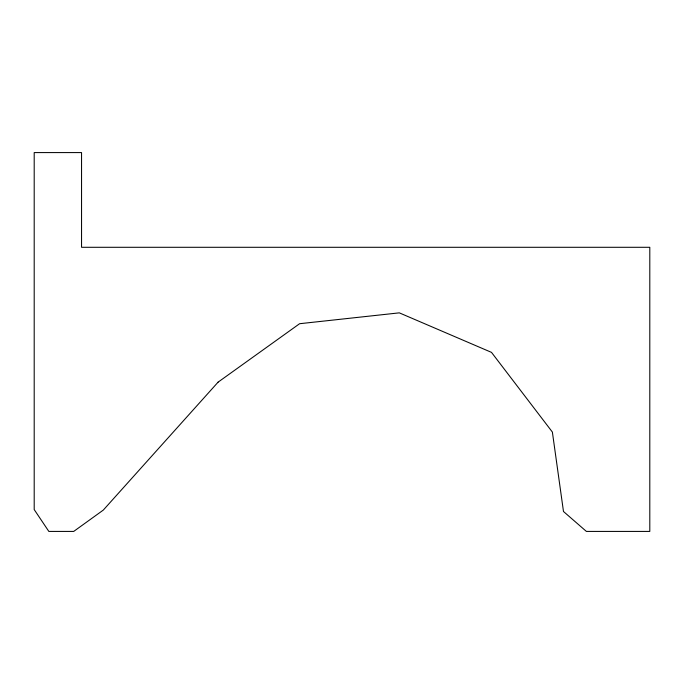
<?xml version="1.0" encoding="UTF-8"?>
<svg xmlns="http://www.w3.org/2000/svg" width="684" height="684" viewBox="0 0 684 684"><rect width="100%" height="100%" fill="white"/><g stroke="black" fill="none" stroke-linecap="round" stroke-linejoin="round"><path stroke-width="1.03" d="M218.085 382.151L103.31 510.076L73.71 531.417L48.838 531.417L34.2 509.571L34.2 152.583L81.55 152.583L81.55 247.292L649.8 247.292L649.8 531.417L586.385 531.417L563.479 511.487L552.381 432.074L491.497 352.371L399.311 312.853L299.601 323.712L218.085 382.151"/></g></svg>
